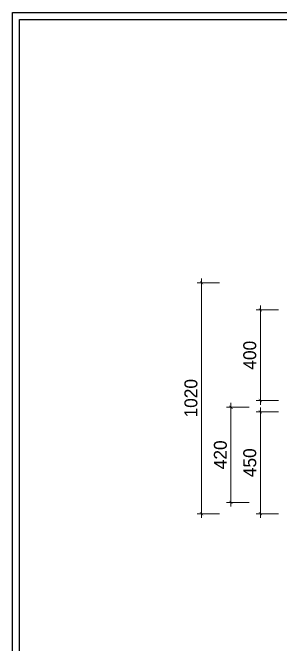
# Model space of a CAD drawing. Header units: millimetres. Extents: x 0 to 28440, y -12508 to -2066.
# Drawn here: x 13800 to 14983, y -9645 to -6854 of the extents above; entities that cross this region are included whole.
import ezdxf

# ---------------------------------------------------------------- set-up
doc = ezdxf.new("R2010")
doc.units = ezdxf.units.MM
for name, color, linetype in [('CAD_  Default', 7, 'Continuous'), ('SH-尺寸标注', 32, 'Continuous'), ('图框', 4, 'Continuous')]:
    doc.layers.add(name, color=color, linetype=linetype)
doc.styles.get("Standard").update_dxf_attribs({"font": 'GothicA1-Regular.ttf'})
doc.dimstyles.new('D_8_1.4', dxfattribs={"dimtxt": 57.14286, "dimasz": 14.285715, "dimexe": 19.04762, "dimexo": 0, "dimgap": 0, "dimtad": 1, "dimdec": 0, "dimzin": 1, "dimdsep": 46, "dimtxsty": 'Standard', "dimblk": 'ARCHTICK', "dimcen": 0.09, "dimdle": 19.04762, "dimclrd": 32, "dimclre": 32, "dimclrt": 2, "dimadec": 0, "dimazin": 0, "dimtfac": 1, "dimtdec": 4, "dimtix": 1, "dimtmove": 2, "dimatfit": 3, "dimfxl": 80.000002, "dimfxlon": 1, "dimtolj": 1, "dimtzin": 0, "dimlwd": 9, "dimlwe": 9, "dimarcsym": 0})

# ---------------------------------------------------------------- blocks, each defined once
blk = doc.blocks.new('_Frame5385020')
at = {"layer": 'CAD_  Default', "color": 255, "linetype": 'Continuous', "flags": 128}
for points in [[(35.413, 0.17), (35.413, -22.83), (0.802, -22.83), (0.802, 0.17), (35.413, 0.17)], [(0.927, -22.705), (0.927, 0.045), (31.913, 0.045), (31.913, -22.705), (0.927, -22.705)]]:
    blk.add_lwpolyline(points, dxfattribs=at)
blk = doc.blocks.new('_ArchTick')
at = {"color": 0, "linetype": 'ByBlock', "const_width": 0.15}
blk.add_lwpolyline([(-0.5, -0.5), (0.5, 0.5)], dxfattribs=at)
blk = doc.blocks.new('*D207')
at = {"layer": 'Defpoints', "color": 0}
for p in [(14634.8, -8047.6), (14714.8, -8047.6), (14714.8, -9067.6)]:
    blk.add_point(p, dxfattribs=at)
at = {"layer": 'SH-尺寸标注', "color": 32, "linetype": 'Continuous', "lineweight": 9}
for p, q in [((14634.8, -9086.6), (14634.8, -8028.6)), ((14714.8, -8047.6), (14615.7, -8047.6)), ((14714.8, -9067.6), (14615.7, -9067.6))]:
    blk.add_line(p, q, dxfattribs=at)
at = {"layer": 'SH-尺寸标注', "color": 32, "lineweight": 9, "xscale": 14.28571493455343, "yscale": 14.28571493455343, "zscale": 14.28571493455343}
for p, rotation in [((14634.8, -8047.6), 90), ((14634.8, -9067.6), 270)]:
    blk.add_blockref('_ArchTick', p, dxfattribs=dict(at, rotation=rotation))
at = {"layer": 'SH-尺寸标注', "color": 2, "insert": (14588.2, -8557.6), "char_height": 57.14, "attachment_point": 5, "rotation": 90}
blk.add_mtext('\\A1;1020', dxfattribs=at)
blk = doc.blocks.new('*D203')
at = {"layer": 'Defpoints', "color": 0}
for p in [(14974.8, -8617.6), (14894.8, -9067.6), (14974.8, -9067.6)]:
    blk.add_point(p, dxfattribs=at)
at = {"layer": 'SH-尺寸标注', "color": 32, "linetype": 'Continuous', "lineweight": 9}
for p, q in [((14974.8, -8617.6), (14875.7, -8617.6)), ((14894.8, -8598.6), (14894.8, -9086.6)), ((14974.8, -9067.6), (14875.7, -9067.6))]:
    blk.add_line(p, q, dxfattribs=at)
at = {"layer": 'SH-尺寸标注', "color": 32, "lineweight": 9, "xscale": 14.28571493455343, "yscale": 14.28571493455343, "zscale": 14.28571493455343}
for p, rotation in [((14894.8, -8617.6), 90), ((14894.8, -9067.6), 270)]:
    blk.add_blockref('_ArchTick', p, dxfattribs=dict(at, rotation=rotation))
at = {"layer": 'SH-尺寸标注', "color": 2, "insert": (14848.2, -8842.6), "char_height": 57.14, "attachment_point": 5, "rotation": 90}
blk.add_mtext('\\A1;450', dxfattribs=at)
blk = doc.blocks.new('*D202')
at = {"layer": 'Defpoints', "color": 0}
for p in [(14974.8, -8167.6), (14894.8, -8567.6), (14974.8, -8567.6)]:
    blk.add_point(p, dxfattribs=at)
at = {"layer": 'SH-尺寸标注', "color": 32, "linetype": 'Continuous', "lineweight": 9}
for p, q in [((14894.8, -8148.6), (14894.8, -8586.6)), ((14974.8, -8167.6), (14875.7, -8167.6)), ((14974.8, -8567.6), (14875.7, -8567.6))]:
    blk.add_line(p, q, dxfattribs=at)
at = {"layer": 'SH-尺寸标注', "color": 32, "lineweight": 9, "xscale": 14.28571493455343, "yscale": 14.28571493455343, "zscale": 14.28571493455343}
for p, rotation in [((14894.8, -8167.6), 90), ((14894.8, -8567.6), 270)]:
    blk.add_blockref('_ArchTick', p, dxfattribs=dict(at, rotation=rotation))
at = {"layer": 'SH-尺寸标注', "color": 2, "insert": (14848.2, -8367.6), "char_height": 57.14, "attachment_point": 5, "rotation": 90}
blk.add_mtext('\\A1;400', dxfattribs=at)
blk = doc.blocks.new('*D194')
at = {"layer": 'Defpoints', "color": 0}
for p in [(14844.8, -8597.6), (14764.8, -9017.6), (14844.8, -9017.6)]:
    blk.add_point(p, dxfattribs=at)
at = {"layer": 'SH-尺寸标注', "color": 32, "linetype": 'Continuous', "lineweight": 9}
for p, q in [((14764.8, -8578.6), (14764.8, -9036.6)), ((14844.8, -8597.6), (14745.7, -8597.6)), ((14844.8, -9017.6), (14745.7, -9017.6))]:
    blk.add_line(p, q, dxfattribs=at)
at = {"layer": 'SH-尺寸标注', "color": 32, "lineweight": 9, "xscale": 14.28571493455343, "yscale": 14.28571493455343, "zscale": 14.28571493455343}
for p, rotation in [((14764.8, -8597.6), 90), ((14764.8, -9017.6), 270)]:
    blk.add_blockref('_ArchTick', p, dxfattribs=dict(at, rotation=rotation))
at = {"layer": 'SH-尺寸标注', "color": 2, "insert": (14718.2, -8807.6), "char_height": 57.14, "attachment_point": 5, "rotation": 90}
blk.add_mtext('\\A1;420', dxfattribs=at)

msp = doc.modelspace()

# ---------------------------------------------------------------- block references
at = {"layer": '图框', "color": 7, "xscale": 242.6982421875, "yscale": 242.6982421875}
msp.add_blockref('_Frame5385020', (13605.4, -6895.2), dxfattribs=at)

# ---------------------------------------------------------------- dimensions: what is measured, and where the dimension line sits
at = {"layer": 'SH-尺寸标注', "color": 32, "linetype": 'Continuous'}
for base, p1, p2, angle, picture, middle in [((14634.8, -8047.6), (14714.8, -9067.6), (14714.8, -8047.6), 90, '*D207', (14588.2, -8557.6)), ((14894.8, -8567.6), (14974.8, -8167.6), (14974.8, -8567.6), 270, '*D202', (14848.2, -8367.6)), ((14764.8, -9017.6), (14844.8, -8597.6), (14844.8, -9017.6), 270, '*D194', (14718.2, -8807.6)), ((14894.8, -9067.6), (14974.8, -8617.6), (14974.8, -9067.6), 270, '*D203', (14848.2, -8842.6))]:
    dim = msp.add_linear_dim(base=base, p1=p1, p2=p2, angle=angle, dimstyle='D_8_1.4', override={"dimscale": 1, "dimclrt": 2}, dxfattribs=at)
    dim.commit()
    dim.dimension.update_dxf_attribs({"geometry": picture, "text_midpoint": middle, "dimtype": 160})

doc.saveas('drawing.dxf')
